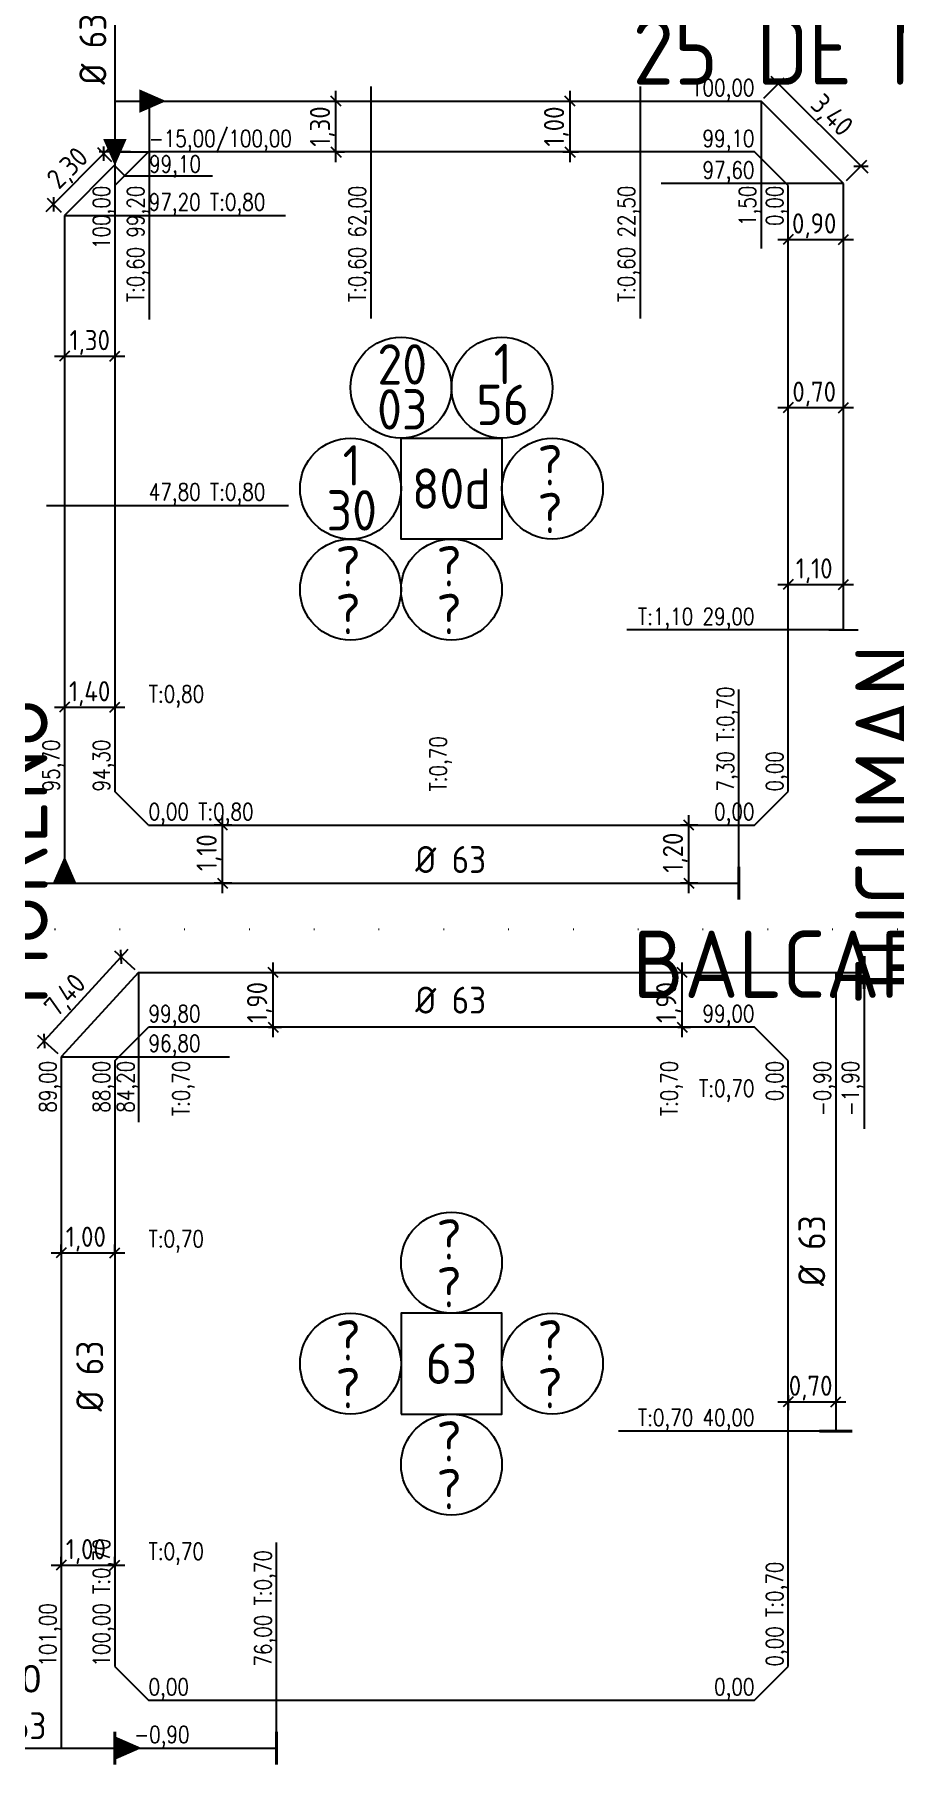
# Model space of a CAD drawing. Extents: x -48 to 13651, y -112 to 3468.
# Drawn here: x 2930.3 to 3058, y 1359.6 to 1616.6 of the extents above; entities that cross this region are included whole.
import ezdxf
from ezdxf.enums import TextEntityAlignment as Align

# ---------------------------------------------------------------- set-up
doc = ezdxf.new("R2010")
doc.units = 0
doc.header["$LTSCALE"] = 6
doc.header["$MEASUREMENT"] = 0
doc.linetypes.add('DOT2', pattern=[3.175, 0, -3.175])
doc.layers.get('0').update_dxf_attribs({"linetype": 'CONTINUOUS'})
doc.layers.get('DEFPOINTS').update_dxf_attribs({"linetype": 'CONTINUOUS'})
for name, color, linetype in [('A50', 40, 'CONTINUOUS'), ('AMPLIACIONES', 2, 'CONTINUOUS'), ('CAS', 7, 'CONTINUOUS'), ('Caño 110mm', 170, 'CONTINUOUS'), ('COTA', 2, 'CONTINUOUS'), ('Cotas', 7, 'CONTINUOUS'), ('MANZANAS', 7, 'CONTINUOUS'), ('NUMCASA', 12, 'CONTINUOUS'), ('NUMERO-CROQUIS', 13, 'CONTINUOUS'), ('NUMERO-MANZANA', 4, 'CONTINUOUS'), ('PROGRESIVA', 60, 'CONTINUOUS'), ('RADIO', 4, 'DOT2'), ('REDUCCIONES', 13, 'CONTINUOUS'), ('TXTDIAMETRO', 7, 'CONTINUOUS')]:
    doc.layers.add(name, color=color, linetype=linetype)
doc.layers.add('ATENCION', color=7, linetype='CONTINUOUS', plot=False)
doc.styles.add('ABADIMTCONDE', font='isocp.shx')
doc.styles.add('GEOSLAB703LTBT', font='isocp.shx', dxfattribs={"width": 0.9, "height": 8})
doc.styles.add('GOTHICE', font='GOTHICE.shx', dxfattribs={"height": 0.6})
doc.styles.add('ROMANS', font='romans.shx', dxfattribs={"width": 0.8, "height": 2.5})
doc.dimstyles.new('COTA02', dxfattribs={"dimtxt": 3, "dimasz": 1.5, "dimexe": 1.25, "dimexo": 0.625, "dimgap": 0.3, "dimtad": 1, "dimtoh": 1, "dimdsep": 46, "dimlunit": 6, "dimtxsty": 'ABADIMTCONDE', "dimblk1": 'OBLIQUE', "dimblk2": 'OBLIQUE', "dimsah": 1, "dimcen": 2.5, "dimdle": 1.5, "dimclrd": 60, "dimclre": 60, "dimclrt": 256, "dimadec": 0, "dimazin": 0, "dimtfac": 1, "dimtix": 1, "dimtofl": 0, "dimtmove": 0, "dimatfit": 0, "dimldrblk": 'OBLIQUE', "dimfxl": 1, "dimtolj": 1, "dimtzin": 0, "dimarcsym": 0})

# ---------------------------------------------------------------- blocks, each defined once
blk = doc.blocks.new('CUPLARED')
at = {"layer": 'REDUCCIONES'}
blk.add_lwpolyline([(4, 0, 0, 3.5, 0), (0, 0, 3.5, 3.5, 0)], format="xyseb", dxfattribs=at)
blk = doc.blocks.new('D63')
at = {"layer": 'TXTDIAMETRO', "color": 7, "ltscale": 0.1, "style": 'ABADIMTCONDE'}
blk.add_text('Ø 63', height=4, dxfattribs=at).set_placement((0, 0), align=Align.MIDDLE)
blk = doc.blocks.new('CUADRADO')
at = {"layer": 'NUMERO-MANZANA', "linetype": 'Continuous'}
blk.add_lwpolyline([(-7.5, -7.5), (7.5, -7.5), (7.5, 7.5), (-7.5, 7.5)], close=True, dxfattribs=at)
blk = doc.blocks.new('_OBLIQUE')
at = {"color": 0, "linetype": 'ByBlock'}
blk.add_line((-0.5, -0.5), (0.5, 0.5), dxfattribs=at)
blk = doc.blocks.new('*D1311')
at = {"layer": 'DEFPOINTS', "color": 0, "transparency": 16777216}
for p in [(2974.27, 1606.71), (2975.07, 1606.71), (2974.27, 1599.15)]:
    blk.add_point(p, dxfattribs=at)
at = {"layer": 'PROGRESIVA', "color": 60, "lineweight": -2, "transparency": 16777216}
for p, q in [((2974.89, 1606.71), (2976.32, 1606.71)), ((2975.07, 1597.65), (2975.07, 1608.21)), ((2974.89, 1599.15), (2976.32, 1599.15))]:
    blk.add_line(p, q, dxfattribs=at)
at = {"layer": 'PROGRESIVA', "color": 60, "lineweight": -2, "transparency": 16777216, "xscale": 1.5, "yscale": 1.5, "zscale": 1.5}
for p, rotation in [((2975.07, 1606.71), 90), ((2975.07, 1599.15), 270)]:
    blk.add_blockref('_OBLIQUE', p, dxfattribs=dict(at, rotation=rotation))
at = {"layer": 'PROGRESIVA', "transparency": 16777216, "insert": (2973.05, 1602.93), "char_height": 3, "attachment_point": 5, "rotation": 90, "style": 'ABADIMTCONDE'}
blk.add_mtext('\\A1;1,30', dxfattribs=at)
blk = doc.blocks.new('*D1445')
at = {"layer": 'DEFPOINTS', "color": 0, "transparency": 16777216}
for p in [(2940.57, 1598.9), (2942.23, 1597.24), (2934.76, 1589.72)]:
    blk.add_point(p, dxfattribs=at)
at = {"layer": 'PROGRESIVA', "color": 60, "lineweight": -2, "transparency": 16777216}
for p, q in [((2932.04, 1590.31), (2941.63, 1599.96)), ((2941.79, 1597.68), (2939.68, 1599.78)), ((2934.32, 1590.16), (2932.21, 1592.26))]:
    blk.add_line(p, q, dxfattribs=at)
at = {"layer": 'PROGRESIVA', "color": 60, "lineweight": -2, "transparency": 16777216, "xscale": 1.5, "yscale": 1.5, "zscale": 1.5}
for p, rotation in [((2940.57, 1598.9), 45.19116191805051), ((2933.1, 1591.37), 225.1911619180505)]:
    blk.add_blockref('_OBLIQUE', p, dxfattribs=dict(at, rotation=rotation))
at = {"layer": 'PROGRESIVA', "transparency": 16777216, "insert": (2935.4, 1596.56), "char_height": 3, "attachment_point": 5, "rotation": 45.1912, "style": 'ABADIMTCONDE'}
blk.add_mtext('\\A1;2,30', dxfattribs=at)
blk = doc.blocks.new('*D1446')
at = {"layer": 'DEFPOINTS', "color": 0, "transparency": 16777216}
for p in [(2934.76, 1569.66), (2942.23, 1569.66), (2942.23, 1568.83)]:
    blk.add_point(p, dxfattribs=at)
at = {"layer": 'PROGRESIVA', "color": 60, "lineweight": -2, "transparency": 16777216}
for p, q in [((2933.26, 1568.83), (2943.73, 1568.83)), ((2934.76, 1569.04), (2934.76, 1567.58)), ((2942.23, 1569.04), (2942.23, 1567.58))]:
    blk.add_line(p, q, dxfattribs=at)
at = {"layer": 'PROGRESIVA', "color": 60, "lineweight": -2, "transparency": 16777216, "xscale": 1.5, "yscale": 1.5, "zscale": 1.5, "rotation": 180}
blk.add_blockref('_OBLIQUE', (2934.76, 1568.83), dxfattribs=at)
at = {"layer": 'PROGRESIVA', "color": 60, "lineweight": -2, "transparency": 16777216, "xscale": 1.5, "yscale": 1.5, "zscale": 1.5}
blk.add_blockref('_OBLIQUE', (2942.23, 1568.83), dxfattribs=at)
at = {"layer": 'PROGRESIVA', "transparency": 16777216, "insert": (2938.5, 1570.85), "char_height": 3, "attachment_point": 5, "style": 'ABADIMTCONDE'}
blk.add_mtext('\\A1;1,30', dxfattribs=at)
blk = doc.blocks.new('*D1518')
at = {"layer": 'DEFPOINTS', "color": 0, "transparency": 16777216}
for p in [(3008.17, 1606.71), (3009.84, 1606.71), (3008.17, 1599.15)]:
    blk.add_point(p, dxfattribs=at)
at = {"layer": 'PROGRESIVA', "color": 60, "lineweight": -2, "transparency": 16777216}
for p, q in [((3008.79, 1606.71), (3011.09, 1606.71)), ((3009.84, 1597.65), (3009.84, 1608.21)), ((3008.79, 1599.15), (3011.09, 1599.15))]:
    blk.add_line(p, q, dxfattribs=at)
at = {"layer": 'PROGRESIVA', "color": 60, "lineweight": -2, "transparency": 16777216, "xscale": 1.5, "yscale": 1.5, "zscale": 1.5}
for p, rotation in [((3009.84, 1606.71), 90), ((3009.84, 1599.15), 270)]:
    blk.add_blockref('_OBLIQUE', p, dxfattribs=dict(at, rotation=rotation))
at = {"layer": 'PROGRESIVA', "transparency": 16777216, "insert": (3007.82, 1602.93), "char_height": 3, "attachment_point": 5, "rotation": 90, "style": 'ABADIMTCONDE'}
blk.add_mtext('\\A1;1,00', dxfattribs=at)
blk = doc.blocks.new('Tapa')
at = {"layer": 'Cotas', "lineweight": 40, "ltscale": 3}
blk.add_line((-2.43, 0), (2.43, 0), dxfattribs=at)
blk = doc.blocks.new('*D1755')
at = {"layer": 'COTA', "color": 60, "lineweight": -2, "transparency": 16777216}
for p, q in [((2965.73, 1467.65), (2965.73, 1478.74)), ((2965.07, 1477.24), (2966.98, 1477.24)), ((2965.07, 1469.15), (2966.98, 1469.15))]:
    blk.add_line(p, q, dxfattribs=at)
at = {"layer": 'DEFPOINTS', "color": 0, "transparency": 16777216}
for p in [(2964.44, 1477.24), (2965.73, 1477.24), (2964.44, 1469.15)]:
    blk.add_point(p, dxfattribs=at)
at = {"layer": 'COTA', "color": 60, "lineweight": -2, "transparency": 16777216, "xscale": 1.5, "yscale": 1.5, "zscale": 1.5}
for p, rotation in [((2965.73, 1477.24), 90), ((2965.73, 1469.15), 270)]:
    blk.add_blockref('_OBLIQUE', p, dxfattribs=dict(at, rotation=rotation))
at = {"layer": 'COTA', "transparency": 16777216, "insert": (2963.71, 1472.81), "char_height": 3, "attachment_point": 5, "rotation": 90, "style": 'ABADIMTCONDE'}
blk.add_mtext('\\A1;1,90', dxfattribs=at)
blk = doc.blocks.new('*D1756')
at = {"layer": 'COTA', "color": 60, "lineweight": -2, "transparency": 16777216}
for p, q in [((3026.5, 1467.65), (3026.5, 1478.74)), ((3025.84, 1477.24), (3027.75, 1477.24)), ((3025.84, 1469.15), (3027.75, 1469.15))]:
    blk.add_line(p, q, dxfattribs=at)
at = {"layer": 'DEFPOINTS', "color": 0, "transparency": 16777216}
for p in [(3025.22, 1477.24), (3026.5, 1477.24), (3025.22, 1469.15)]:
    blk.add_point(p, dxfattribs=at)
at = {"layer": 'COTA', "color": 60, "lineweight": -2, "transparency": 16777216, "xscale": 1.5, "yscale": 1.5, "zscale": 1.5}
for p, rotation in [((3026.5, 1477.24), 90), ((3026.5, 1469.15), 270)]:
    blk.add_blockref('_OBLIQUE', p, dxfattribs=dict(at, rotation=rotation))
at = {"layer": 'COTA', "transparency": 16777216, "insert": (3024.48, 1472.81), "char_height": 3, "attachment_point": 5, "rotation": 90, "style": 'ABADIMTCONDE'}
blk.add_mtext('\\A1;1,90', dxfattribs=at)
blk = doc.blocks.new('*D1757')
at = {"layer": 'COTA', "color": 60, "lineweight": -2, "transparency": 16777216}
for p, q in [((3040.73, 1413.49), (3050.82, 1413.49)), ((3042.23, 1414.49), (3042.23, 1412.24)), ((3049.32, 1414.49), (3049.32, 1412.24))]:
    blk.add_line(p, q, dxfattribs=at)
at = {"layer": 'DEFPOINTS', "color": 0, "transparency": 16777216}
for p in [(3042.23, 1415.11), (3049.32, 1415.11), (3049.32, 1413.49)]:
    blk.add_point(p, dxfattribs=at)
at = {"layer": 'COTA', "color": 60, "lineweight": -2, "transparency": 16777216, "xscale": 1.5, "yscale": 1.5, "zscale": 1.5, "rotation": 180}
blk.add_blockref('_OBLIQUE', (3042.23, 1413.49), dxfattribs=at)
at = {"layer": 'COTA', "color": 60, "lineweight": -2, "transparency": 16777216, "xscale": 1.5, "yscale": 1.5, "zscale": 1.5}
blk.add_blockref('_OBLIQUE', (3049.32, 1413.49), dxfattribs=at)
at = {"layer": 'COTA', "transparency": 16777216, "insert": (3045.58, 1415.52), "char_height": 3, "attachment_point": 5, "style": 'ABADIMTCONDE'}
blk.add_mtext('\\A1;0,70', dxfattribs=at)
blk = doc.blocks.new('*D1758')
at = {"layer": 'COTA', "color": 60, "lineweight": -2, "transparency": 16777216}
for p, q in [((2944.18, 1480.68), (2930.71, 1465.97)), ((2945.26, 1477.67), (2942.24, 1480.42)), ((2933.81, 1465.16), (2930.8, 1467.92))]:
    blk.add_line(p, q, dxfattribs=at)
at = {"layer": 'DEFPOINTS', "color": 0, "transparency": 16777216}
for p in [(2945.72, 1477.24), (2931.72, 1467.08), (2934.27, 1464.74)]:
    blk.add_point(p, dxfattribs=at)
at = {"layer": 'COTA', "color": 60, "lineweight": -2, "transparency": 16777216, "xscale": 1.5, "yscale": 1.5, "zscale": 1.5}
for p, rotation in [((2943.17, 1479.58), 47.52373576668531), ((2931.72, 1467.08), 227.5237357666853)]:
    blk.add_blockref('_OBLIQUE', p, dxfattribs=dict(at, rotation=rotation))
at = {"layer": 'COTA', "transparency": 16777216, "insert": (2935.04, 1473.7), "char_height": 3, "attachment_point": 5, "rotation": 47.5237, "style": 'ABADIMTCONDE'}
blk.add_mtext('\\A1;7,40', dxfattribs=at)
blk = doc.blocks.new('*D1759')
at = {"layer": 'COTA', "color": 60, "lineweight": -2, "transparency": 16777216}
for p, q in [((2934.27, 1388.95), (2934.27, 1390.47)), ((2942.23, 1388.95), (2942.23, 1390.47)), ((2932.77, 1389.22), (2943.73, 1389.22))]:
    blk.add_line(p, q, dxfattribs=at)
at = {"layer": 'DEFPOINTS', "color": 0, "transparency": 16777216}
for p in [(2934.27, 1388.32), (2942.23, 1389.22), (2942.23, 1388.32)]:
    blk.add_point(p, dxfattribs=at)
at = {"layer": 'COTA', "color": 60, "lineweight": -2, "transparency": 16777216, "xscale": 1.5, "yscale": 1.5, "zscale": 1.5, "rotation": 180}
blk.add_blockref('_OBLIQUE', (2934.27, 1389.22), dxfattribs=at)
at = {"layer": 'COTA', "color": 60, "lineweight": -2, "transparency": 16777216, "xscale": 1.5, "yscale": 1.5, "zscale": 1.5}
blk.add_blockref('_OBLIQUE', (2942.23, 1389.22), dxfattribs=at)
at = {"layer": 'COTA', "transparency": 16777216, "insert": (2937.92, 1391.24), "char_height": 3, "attachment_point": 5, "style": 'ABADIMTCONDE'}
blk.add_mtext('\\A1;1,00', dxfattribs=at)
blk = doc.blocks.new('*D1760')
at = {"layer": 'COTA', "color": 60, "lineweight": -2, "transparency": 16777216}
for p, q in [((2934.27, 1435.35), (2934.27, 1436.87)), ((2942.23, 1435.35), (2942.23, 1436.87)), ((2932.77, 1435.62), (2943.73, 1435.62))]:
    blk.add_line(p, q, dxfattribs=at)
at = {"layer": 'DEFPOINTS', "color": 0, "transparency": 16777216}
for p in [(2934.27, 1434.73), (2942.23, 1435.62), (2942.23, 1434.73)]:
    blk.add_point(p, dxfattribs=at)
at = {"layer": 'COTA', "color": 60, "lineweight": -2, "transparency": 16777216, "xscale": 1.5, "yscale": 1.5, "zscale": 1.5, "rotation": 180}
blk.add_blockref('_OBLIQUE', (2934.27, 1435.62), dxfattribs=at)
at = {"layer": 'COTA', "color": 60, "lineweight": -2, "transparency": 16777216, "xscale": 1.5, "yscale": 1.5, "zscale": 1.5}
blk.add_blockref('_OBLIQUE', (2942.23, 1435.62), dxfattribs=at)
at = {"layer": 'COTA', "transparency": 16777216, "insert": (2937.92, 1437.65), "char_height": 3, "attachment_point": 5, "style": 'ABADIMTCONDE'}
blk.add_mtext('\\A1;1,00', dxfattribs=at)
blk = doc.blocks.new('*D1791')
at = {"layer": 'DEFPOINTS', "color": 0, "transparency": 16777216}
for p in [(2934.76, 1518.59), (2942.23, 1518.59), (2942.23, 1516.66)]:
    blk.add_point(p, dxfattribs=at)
at = {"layer": 'PROGRESIVA', "color": 60, "lineweight": -2, "transparency": 16777216}
for p, q in [((2933.26, 1516.66), (2943.73, 1516.66)), ((2934.76, 1517.96), (2934.76, 1515.41)), ((2942.23, 1517.96), (2942.23, 1515.41))]:
    blk.add_line(p, q, dxfattribs=at)
at = {"layer": 'PROGRESIVA', "color": 60, "lineweight": -2, "transparency": 16777216, "xscale": 1.5, "yscale": 1.5, "zscale": 1.5, "rotation": 180}
blk.add_blockref('_OBLIQUE', (2934.76, 1516.66), dxfattribs=at)
at = {"layer": 'PROGRESIVA', "color": 60, "lineweight": -2, "transparency": 16777216, "xscale": 1.5, "yscale": 1.5, "zscale": 1.5}
blk.add_blockref('_OBLIQUE', (2942.23, 1516.66), dxfattribs=at)
at = {"layer": 'PROGRESIVA', "transparency": 16777216, "insert": (2938.49, 1518.69), "char_height": 3, "attachment_point": 5, "style": 'ABADIMTCONDE'}
blk.add_mtext('\\A1;1,40', dxfattribs=at)
blk = doc.blocks.new('*D1792')
at = {"layer": 'DEFPOINTS', "color": 0, "transparency": 16777216}
for p in [(3027.49, 1499.15), (3029.47, 1499.15), (3029.47, 1490.53)]:
    blk.add_point(p, dxfattribs=at)
at = {"layer": 'PROGRESIVA', "color": 60, "lineweight": -2, "transparency": 16777216}
for p, q in [((3028.84, 1499.15), (3026.24, 1499.15)), ((3027.49, 1489.03), (3027.49, 1500.65)), ((3028.84, 1490.53), (3026.24, 1490.53))]:
    blk.add_line(p, q, dxfattribs=at)
at = {"layer": 'PROGRESIVA', "color": 60, "lineweight": -2, "transparency": 16777216, "xscale": 1.5, "yscale": 1.5, "zscale": 1.5}
for p, rotation in [((3027.49, 1499.15), 90), ((3027.49, 1490.53), 270)]:
    blk.add_blockref('_OBLIQUE', p, dxfattribs=dict(at, rotation=rotation))
at = {"layer": 'PROGRESIVA', "transparency": 16777216, "insert": (3025.47, 1495.06), "char_height": 3, "attachment_point": 5, "rotation": 90, "style": 'ABADIMTCONDE'}
blk.add_mtext('\\A1;1,20', dxfattribs=at)
blk = doc.blocks.new('*D1793')
at = {"layer": 'DEFPOINTS', "color": 0, "transparency": 16777216}
for p in [(2958.23, 1499.15), (2960.21, 1499.15), (2960.21, 1490.53)]:
    blk.add_point(p, dxfattribs=at)
at = {"layer": 'PROGRESIVA', "color": 60, "lineweight": -2, "transparency": 16777216}
for p, q in [((2959.58, 1499.15), (2956.98, 1499.15)), ((2958.23, 1489.03), (2958.23, 1500.65)), ((2959.58, 1490.53), (2956.98, 1490.53))]:
    blk.add_line(p, q, dxfattribs=at)
at = {"layer": 'PROGRESIVA', "color": 60, "lineweight": -2, "transparency": 16777216, "xscale": 1.5, "yscale": 1.5, "zscale": 1.5}
for p, rotation in [((2958.23, 1499.15), 90), ((2958.23, 1490.53), 270)]:
    blk.add_blockref('_OBLIQUE', p, dxfattribs=dict(at, rotation=rotation))
at = {"layer": 'PROGRESIVA', "transparency": 16777216, "insert": (2956.21, 1495.06), "char_height": 3, "attachment_point": 5, "rotation": 90, "style": 'ABADIMTCONDE'}
blk.add_mtext('\\A1;1,10', dxfattribs=at)
blk = doc.blocks.new('*D1794')
at = {"layer": 'DEFPOINTS', "color": 0, "transparency": 16777216}
for p in [(3042.23, 1534.16), (3050.47, 1534.9), (3050.47, 1534.16)]:
    blk.add_point(p, dxfattribs=at)
at = {"layer": 'PROGRESIVA', "color": 60, "lineweight": -2, "transparency": 16777216}
for p, q in [((3040.73, 1534.9), (3051.97, 1534.9)), ((3042.23, 1534.79), (3042.23, 1536.15)), ((3050.47, 1534.79), (3050.47, 1536.15))]:
    blk.add_line(p, q, dxfattribs=at)
at = {"layer": 'PROGRESIVA', "color": 60, "lineweight": -2, "transparency": 16777216, "xscale": 1.5, "yscale": 1.5, "zscale": 1.5, "rotation": 180}
blk.add_blockref('_OBLIQUE', (3042.23, 1534.9), dxfattribs=at)
at = {"layer": 'PROGRESIVA', "color": 60, "lineweight": -2, "transparency": 16777216, "xscale": 1.5, "yscale": 1.5, "zscale": 1.5}
blk.add_blockref('_OBLIQUE', (3050.47, 1534.9), dxfattribs=at)
at = {"layer": 'PROGRESIVA', "transparency": 16777216, "insert": (3046.11, 1536.93), "char_height": 3, "attachment_point": 5, "style": 'ABADIMTCONDE'}
blk.add_mtext('\\A1;1,10', dxfattribs=at)
blk = doc.blocks.new('*D1795')
at = {"layer": 'DEFPOINTS', "color": 0, "transparency": 16777216}
for p in [(3042.23, 1560.43), (3050.47, 1561.17), (3050.47, 1560.43)]:
    blk.add_point(p, dxfattribs=at)
at = {"layer": 'PROGRESIVA', "color": 60, "lineweight": -2, "transparency": 16777216}
for p, q in [((3042.23, 1561.05), (3042.23, 1562.42)), ((3050.47, 1561.05), (3050.47, 1562.42)), ((3040.73, 1561.17), (3051.97, 1561.17))]:
    blk.add_line(p, q, dxfattribs=at)
at = {"layer": 'PROGRESIVA', "color": 60, "lineweight": -2, "transparency": 16777216, "xscale": 1.5, "yscale": 1.5, "zscale": 1.5, "rotation": 180}
blk.add_blockref('_OBLIQUE', (3042.23, 1561.17), dxfattribs=at)
at = {"layer": 'PROGRESIVA', "color": 60, "lineweight": -2, "transparency": 16777216, "xscale": 1.5, "yscale": 1.5, "zscale": 1.5}
blk.add_blockref('_OBLIQUE', (3050.47, 1561.17), dxfattribs=at)
at = {"layer": 'PROGRESIVA', "transparency": 16777216, "insert": (3046.11, 1563.19), "char_height": 3, "attachment_point": 5, "style": 'ABADIMTCONDE'}
blk.add_mtext('\\A1;0,70', dxfattribs=at)
blk = doc.blocks.new('*D1796')
at = {"layer": 'DEFPOINTS', "color": 0, "transparency": 16777216}
for p in [(3050.47, 1586.16), (3042.23, 1585.41), (3050.47, 1585.41)]:
    blk.add_point(p, dxfattribs=at)
at = {"layer": 'PROGRESIVA', "color": 60, "lineweight": -2, "transparency": 16777216}
for p, q in [((3040.73, 1586.16), (3051.97, 1586.16)), ((3042.23, 1586.04), (3042.23, 1587.41)), ((3050.47, 1586.04), (3050.47, 1587.41))]:
    blk.add_line(p, q, dxfattribs=at)
at = {"layer": 'PROGRESIVA', "color": 60, "lineweight": -2, "transparency": 16777216, "xscale": 1.5, "yscale": 1.5, "zscale": 1.5, "rotation": 180}
blk.add_blockref('_OBLIQUE', (3042.23, 1586.16), dxfattribs=at)
at = {"layer": 'PROGRESIVA', "color": 60, "lineweight": -2, "transparency": 16777216, "xscale": 1.5, "yscale": 1.5, "zscale": 1.5}
blk.add_blockref('_OBLIQUE', (3050.47, 1586.16), dxfattribs=at)
at = {"layer": 'PROGRESIVA', "transparency": 16777216, "insert": (3046.11, 1588.18), "char_height": 3, "attachment_point": 5, "style": 'ABADIMTCONDE'}
blk.add_mtext('\\A1;0,90', dxfattribs=at)
blk = doc.blocks.new('*D1797')
at = {"layer": 'DEFPOINTS', "color": 0, "transparency": 16777216}
for p in [(3040.79, 1609.29), (3038.21, 1606.71), (3050.47, 1594.46)]:
    blk.add_point(p, dxfattribs=at)
at = {"layer": 'PROGRESIVA', "color": 60, "lineweight": -2, "transparency": 16777216}
for p, q in [((3038.65, 1607.15), (3041.67, 1610.18)), ((3054.11, 1595.98), (3039.73, 1610.35)), ((3050.91, 1594.9), (3053.93, 1597.93))]:
    blk.add_line(p, q, dxfattribs=at)
at = {"layer": 'PROGRESIVA', "color": 60, "lineweight": -2, "transparency": 16777216, "xscale": 1.5, "yscale": 1.5, "zscale": 1.5}
for p, rotation in [((3040.79, 1609.29), 135.0290408184164), ((3053.05, 1597.04), 315.0290408184164)]:
    blk.add_blockref('_OBLIQUE', p, dxfattribs=dict(at, rotation=rotation))
at = {"layer": 'PROGRESIVA', "transparency": 16777216, "insert": (3048.54, 1604.41), "char_height": 3, "attachment_point": 5, "rotation": 315.029, "style": 'ABADIMTCONDE'}
blk.add_mtext('\\A1;3,40', dxfattribs=at)

msp = doc.modelspace()

# ---------------------------------------------------------------- linework, layer by layer
at = {"layer": 'A50', "ltscale": 0.1}
for p, q in [((2947.312, 1606.706), (2980.234, 1606.706)), ((2980.234, 1606.706), (3038.208, 1606.706)), ((3050.468, 1594.459), (3038.208, 1606.706)), ((2942.234, 1599.145), (2942.234, 1597.242)), ((2942.234, 1597.242), (2934.762, 1589.72)), ((3050.468, 1528.145), (3050.468, 1594.459)), ((2934.762, 1589.72), (2934.762, 1546.645)), ((2934.762, 1546.645), (2934.762, 1490.533))]:
    msp.add_line(p, q, dxfattribs=at)
at = {"layer": 'A50'}
msp.add_line((2942.234, 1362.05), (2966.234, 1362.05), dxfattribs=at)
at = {"layer": 'CAS', "ltscale": 0.1}
for p, q in [((2980.234, 1608.896), (2980.234, 1604.516)), ((3020.234, 1608.896), (3020.234, 1604.516)), ((2944.567, 1599.145), (2939.9, 1599.145)), ((2932.053, 1546.645), (2937.053, 1546.645)), ((3048.275, 1528.145), (3052.662, 1528.145))]:
    msp.add_line(p, q, dxfattribs=at)
at = {"layer": 'Caño 110mm', "ltscale": 0.1}
for p, q in [((2942.234, 1629.144), (2942.234, 1599.145)), ((2942.234, 1606.706), (2947.312, 1606.706)), ((2922.335, 1490.533), (2934.762, 1490.533)), ((2934.762, 1490.533), (3034.934, 1490.533))]:
    msp.add_line(p, q, dxfattribs=at)
at = {"layer": 'Caño 110mm'}
for p, q in [((2945.717, 1477.243), (2934.27, 1464.741)), ((2945.717, 1477.243), (3053.526, 1477.243)), ((3049.323, 1477.243), (3049.323, 1409.145)), ((2934.27, 1464.741), (2934.27, 1362.05)), ((2920.003, 1362.05), (2934.27, 1362.05)), ((2934.27, 1362.05), (2942.234, 1362.05))]:
    msp.add_line(p, q, dxfattribs=at)
at = {"layer": 'MANZANAS'}
for p, q in [((2942.234, 1594.145), (2947.234, 1599.145)), ((3037.234, 1599.145), (2947.234, 1599.145)), ((3042.234, 1594.145), (3037.234, 1599.145)), ((2942.234, 1594.145), (2942.234, 1504.145)), ((3042.234, 1504.145), (3042.234, 1594.145)), ((2947.234, 1499.145), (2942.234, 1504.145)), ((3037.234, 1499.145), (3042.234, 1504.145)), ((2947.234, 1499.145), (3037.234, 1499.145)), ((2942.234, 1464.145), (2947.234, 1469.145)), ((3037.234, 1469.145), (2947.234, 1469.145)), ((3042.234, 1464.145), (3037.234, 1469.145)), ((2942.234, 1464.145), (2942.234, 1374.145)), ((3042.234, 1374.145), (3042.234, 1464.145)), ((2942.234, 1374.145), (2947.234, 1369.145)), ((3037.234, 1369.145), (3042.234, 1374.145)), ((2947.234, 1369.145), (3037.234, 1369.145))]:
    msp.add_line(p, q, dxfattribs=at)
at = {"layer": 'NUMERO-CROQUIS'}
for centre in [(2984.734, 1564.145), (2999.734, 1564.145), (2977.234, 1549.145), (3007.234, 1549.145), (2977.234, 1534.145), (2992.234, 1534.145), (2992.234, 1434.145), (2977.234, 1419.145), (3007.234, 1419.145), (2992.234, 1404.145)]:
    msp.add_circle(centre, 7.5, dxfattribs=at)
at = {"layer": 'NUMERO-MANZANA'}
msp.add_lwpolyline([(2984.734, 1556.645), (2999.734, 1556.645), (2999.734, 1541.645), (2984.734, 1541.645)], close=True, dxfattribs=at)
at = {"layer": 'PROGRESIVA'}
for p, q in [((2947.312, 1606.706), (2947.312, 1574.238)), ((2980.234, 1606.706), (2980.234, 1574.392)), ((3020.234, 1606.706), (3020.234, 1574.392)), ((3038.208, 1606.706), (3038.208, 1584.823)), ((2942.156, 1599.145), (2947.234, 1599.145)), ((2942.234, 1599.145), (2942.234, 1594.145)), ((2942.234, 1597.087), (2943.704, 1595.616)), ((2943.704, 1595.616), (2956.715, 1595.616)), ((3050.468, 1594.459), (3023.37, 1594.459)), ((2934.762, 1589.72), (2967.586, 1589.72)), ((2934.762, 1546.645), (2968.005, 1546.645)), ((3050.468, 1528.145), (3018.268, 1528.145)), ((3034.934, 1490.533), (3034.934, 1519.291)), ((2945.717, 1477.243), (2945.717, 1455.007)), ((3053.526, 1477.243), (3053.526, 1454.056)), ((2934.27, 1464.741), (2959.256, 1464.741)), ((3049.323, 1409.145), (3017.037, 1409.145)), ((2966.234, 1362.05), (2966.234, 1392.584))]:
    msp.add_line(p, q, dxfattribs=at)
at = {"layer": 'RADIO', "color": 4, "ltscale": 0.5}
msp.add_line((2288.412, 1483.715), (3317.931, 1483.715), dxfattribs=at)

# ---------------------------------------------------------------- block references
at = {"layer": 'AMPLIACIONES', "ltscale": 0.1}
for name, p, rotation in [('D63', (2938.957, 1614.423), 90), ('CUPLARED', (2942.234, 1601.087), 270)]:
    msp.add_blockref(name, p, dxfattribs=dict(at, rotation=rotation))
for name, p in [('CUPLARED', (2945.85, 1606.706)), ('CUADRADO', (2992.234, 1419.145))]:
    msp.add_blockref(name, p, dxfattribs=at)
at = {"layer": 'CAS', "rotation": 270}
for p in [(3034.934, 1490.533), (3053.526, 1477.243), (2942.234, 1362.05), (2966.234, 1362.05)]:
    msp.add_blockref('Tapa', p, dxfattribs=at)
at = {"layer": 'CAS'}
msp.add_blockref('Tapa', (3049.323, 1409.145), dxfattribs=at)
at = {"layer": 'COTA'}
msp.add_blockref('CUPLARED', (2942.234, 1362.05), dxfattribs=at)
at = {"layer": 'PROGRESIVA', "rotation": 90}
msp.add_blockref('CUPLARED', (2934.762, 1490.533), dxfattribs=at)
at = {"layer": 'TXTDIAMETRO'}
for p in [(2992.117, 1494.048), (2992.117, 1473.161), (2926.801, 1365.367)]:
    msp.add_blockref('D63', p, dxfattribs=at)
at = {"layer": 'TXTDIAMETRO', "rotation": 90}
for p in [(3045.745, 1435.924), (2938.496, 1417.301)]:
    msp.add_blockref('D63', p, dxfattribs=at)

# ---------------------------------------------------------------- texts
at = {"layer": 'ATENCION', "style": 'GEOSLAB703LTBT'}
for s, p in [('25 DE MAYO', (3019.141, 1614.145)), ('BALCARCE', (3019.141, 1478.487))]:
    msp.add_text(s, height=10, dxfattribs=at).set_placement(p, align=Align.MIDDLE_LEFT)
for s, p in [('TUCUMAN', (3057.234, 1472.415)), ('MORENO', (2927.234, 1472.415))]:
    msp.add_text(s, height=10, rotation=90, dxfattribs=at).set_placement(p, align=Align.MIDDLE_LEFT)
at = {"layer": 'NUMCASA', "color": 12, "linetype": 'Continuous', "style": 'GOTHICE'}
msp.add_text('150', height=4, dxfattribs=at).set_placement((2926.819, 1369.145), align=Align.BOTTOM_CENTER)
at = {"layer": 'NUMERO-CROQUIS', "style": 'GEOSLAB703LTBT'}
for s, p in [('20', (2984.925, 1567.593)), ('1', (2999.843, 1567.655)), ('03', (2984.925, 1560.918)), ('56', (2999.843, 1561.578)), ('1', (2977.425, 1552.593)), ('?', (3006.866, 1552.616)), ('30', (2977.425, 1545.918)), ('?', (3006.866, 1545.524)), ('?', (2976.866, 1537.616)), ('?', (2991.866, 1537.616)), ('?', (2976.866, 1530.524)), ('?', (2991.866, 1530.524)), ('?', (2991.866, 1437.616)), ('?', (2991.866, 1430.524)), ('?', (2976.866, 1422.616)), ('?', (3006.866, 1422.616)), ('?', (2976.866, 1415.524)), ('?', (3006.866, 1415.524)), ('?', (2991.866, 1407.616)), ('?', (2991.866, 1400.524))]:
    msp.add_text(s, height=6, dxfattribs=at).set_placement(p, align=Align.MIDDLE)
at = {"layer": 'NUMERO-MANZANA', "style": 'GEOSLAB703LTBT'}
for s, p in [('80d', (2992.234, 1549.145)), ('63', (2992.234, 1419.145))]:
    msp.add_text(s, height=6, dxfattribs=at).set_placement(p, align=Align.MIDDLE)
at = {"layer": 'PROGRESIVA', "style": 'ROMANS', "width": 0.8}
for s, p in [('100,00', (3037.234, 1606.706)), ('99,10', (3037.234, 1599.145)), ('97,60', (3037.234, 1594.459)), ('T:1,10 29,00', (3037.234, 1528.145)), ('0,00', (3037.234, 1499.145)), ('99,00', (3037.234, 1469.145)), ('T:0,70', (3037.234, 1458.053)), ('T:0,70 40,00', (3037.234, 1409.145)), ('0,00', (3037.234, 1369.145))]:
    msp.add_text(s, height=2.5, dxfattribs=at).set_placement(p, align=Align.BOTTOM_RIGHT)
for s, p in [('-15,00/100,00', (2947.263, 1599.145)), ('99,10', (2947.312, 1595.361)), ('97,20 T:0,80', (2947.263, 1589.72)), ('47,80 T:0,80', (2947.263, 1546.645)), ('T:0,80', (2947.263, 1516.63)), ('0,00 T:0,80', (2947.234, 1499.145)), ('99,80', (2947.234, 1469.145)), ('96,80', (2947.234, 1464.741)), ('T:0,70', (2947.234, 1435.683)), ('T:0,70', (2947.234, 1389.279)), ('0,00', (2947.234, 1369.145)), ('-0,90', (2945.087, 1362.05))]:
    msp.add_text(s, height=2.5, dxfattribs=at).set_placement(p, align=Align.BOTTOM_LEFT)
for s, p in [('100,00', (2942.234, 1594.145)), ('T:0,60 99,20', (2947.312, 1594.145)), ('T:0,60 62,00', (2980.234, 1594.145)), ('T:0,60 22,50', (3020.234, 1594.145)), ('1,50', (3038.208, 1594.145)), ('0,00', (3042.234, 1594.145)), ('89,00', (2934.27, 1464.145)), ('88,00', (2942.234, 1464.145)), ('84,20', (2945.842, 1464.145)), ('T:0,70', (2954.063, 1464.145)), ('T:0,70', (3026.569, 1464.145)), ('0,00', (3042.234, 1464.145)), ('-0,90', (3049.323, 1464.145)), ('-1,90', (3053.503, 1464.145))]:
    msp.add_text(s, height=2.5, rotation=90, dxfattribs=at).set_placement(p, align=Align.BOTTOM_RIGHT)
for s, p in [('7,30 T:0,70', (3034.934, 1504.145)), ('95,70', (2934.762, 1504.145)), ('94,30', (2942.234, 1504.145)), ('T:0,70', (2992.249, 1504.145)), ('0,00', (3042.234, 1504.145)), ('100,00 T:0,70', (2942.234, 1374.145)), ('76,00 T:0,70', (2966.238, 1374.145)), ('0,00 T:0,70', (3042.234, 1374.145)), ('101,00', (2934.27, 1374.145))]:
    msp.add_text(s, height=2.5, rotation=90, dxfattribs=at).set_placement(p, align=Align.BOTTOM_LEFT)

# ---------------------------------------------------------------- dimensions: what is measured, and where the dimension line sits
at = {"layer": 'COTA'}
for base, p1, p2, angle, text, picture, middle, dimtype in [((2931.72, 1467.076), (2945.717, 1477.243), (2934.27, 1464.741), 227.52374, '7,40', '*D1758', (2936.531, 1472.33), 161), ((2965.731, 1477.243), (2964.443, 1469.145), (2964.443, 1477.243), 90, '1,90', '*D1755', (2965.731, 1472.806), 160), ((3026.504, 1477.243), (3025.216, 1469.145), (3025.216, 1477.243), 90, '1,90', '*D1756', (3026.504, 1472.806), 160), ((2942.234, 1435.623), (2934.27, 1434.726), (2942.234, 1434.726), 0, '1,00', '*D1760', (2937.919, 1435.623), 161), ((2942.234, 1389.219), (2934.27, 1388.323), (2942.234, 1388.323), 0, '1,00', '*D1759', (2937.919, 1389.219), 161)]:
    dim = msp.add_linear_dim(base=base, p1=p1, p2=p2, angle=angle, text=text, dimstyle='COTA02', dxfattribs=at)
    dim.commit()
    dim.dimension.update_dxf_attribs({"geometry": picture, "text_midpoint": middle, "dimtype": dimtype})
dim = msp.add_linear_dim(base=(3049.323, 1413.493), p1=(3042.234, 1415.113), p2=(3049.323, 1415.113), text='0,70', dimstyle='COTA02', dxfattribs=at)
dim.commit()
dim.dimension.update_dxf_attribs({"geometry": '*D1757', "text_midpoint": (3045.583, 1413.493), "dimtype": 160})
at = {"layer": 'PROGRESIVA'}
for base, p1, p2, angle, text, picture, middle, dimtype in [((3040.791, 1609.292), (3050.468, 1594.459), (3038.208, 1606.706), 135.02904, '3,40', '*D1797', (3047.111, 1602.978), 161), ((2958.232, 1499.145), (2960.207, 1490.533), (2960.207, 1499.145), 90, '1,10', '*D1793', (2958.232, 1495.06), 160), ((3027.492, 1499.145), (3029.467, 1490.533), (3029.467, 1499.145), 90, '1,20', '*D1792', (3027.492, 1495.06), 160)]:
    dim = msp.add_linear_dim(base=base, p1=p1, p2=p2, angle=angle, text=text, dimstyle='COTA02', dxfattribs=at)
    dim.commit()
    dim.dimension.update_dxf_attribs({"geometry": picture, "text_midpoint": middle, "dimtype": dimtype})
for base, p1, p2, text, picture, middle in [((2975.072, 1606.706), (2974.267, 1599.145), (2974.267, 1606.706), '1,30', '*D1311', (2973.047, 1602.926)), ((3009.842, 1606.706), (3008.168, 1599.145), (3008.168, 1606.706), '1,00', '*D1518', (3007.817, 1602.926))]:
    dim = msp.add_linear_dim(base=base, p1=p1, p2=p2, angle=90, text=text, dimstyle='COTA02', dxfattribs=at)
    dim.commit()
    dim.dimension.update_dxf_attribs({"geometry": picture, "text_midpoint": middle})
dim = msp.add_aligned_dim(p1=(2934.762, 1589.72), p2=(2942.234, 1597.242), distance=2.347, text='2,30', dimstyle='COTA02', dxfattribs=at)
dim.commit()
dim.dimension.update_dxf_attribs({"geometry": '*D1445', "text_midpoint": (2935.395, 1596.562)})
for base, p1, p2, text, picture, middle in [((3050.468, 1586.157), (3042.234, 1585.413), (3050.468, 1585.413), '0,90', '*D1796', (3046.112, 1586.157)), ((3050.468, 1561.17), (3042.234, 1560.426), (3050.468, 1560.426), '0,70', '*D1795', (3046.112, 1561.17)), ((3050.468, 1534.904), (3042.234, 1534.16), (3050.468, 1534.16), '1,10', '*D1794', (3046.112, 1534.904)), ((2942.234, 1516.664), (2934.762, 1518.589), (2942.234, 1518.589), '1,40', '*D1791', (2938.487, 1516.664))]:
    dim = msp.add_linear_dim(base=base, p1=p1, p2=p2, text=text, dimstyle='COTA02', dxfattribs=at)
    dim.commit()
    dim.dimension.update_dxf_attribs({"geometry": picture, "text_midpoint": middle, "dimtype": 160})
dim = msp.add_linear_dim(base=(2942.234, 1568.825), p1=(2934.762, 1569.661), p2=(2942.234, 1569.661), text='1,30', dimstyle='COTA02', dxfattribs=at)
dim.commit()
dim.dimension.update_dxf_attribs({"geometry": '*D1446', "text_midpoint": (2938.498, 1570.85)})

doc.saveas('drawing.dxf')
